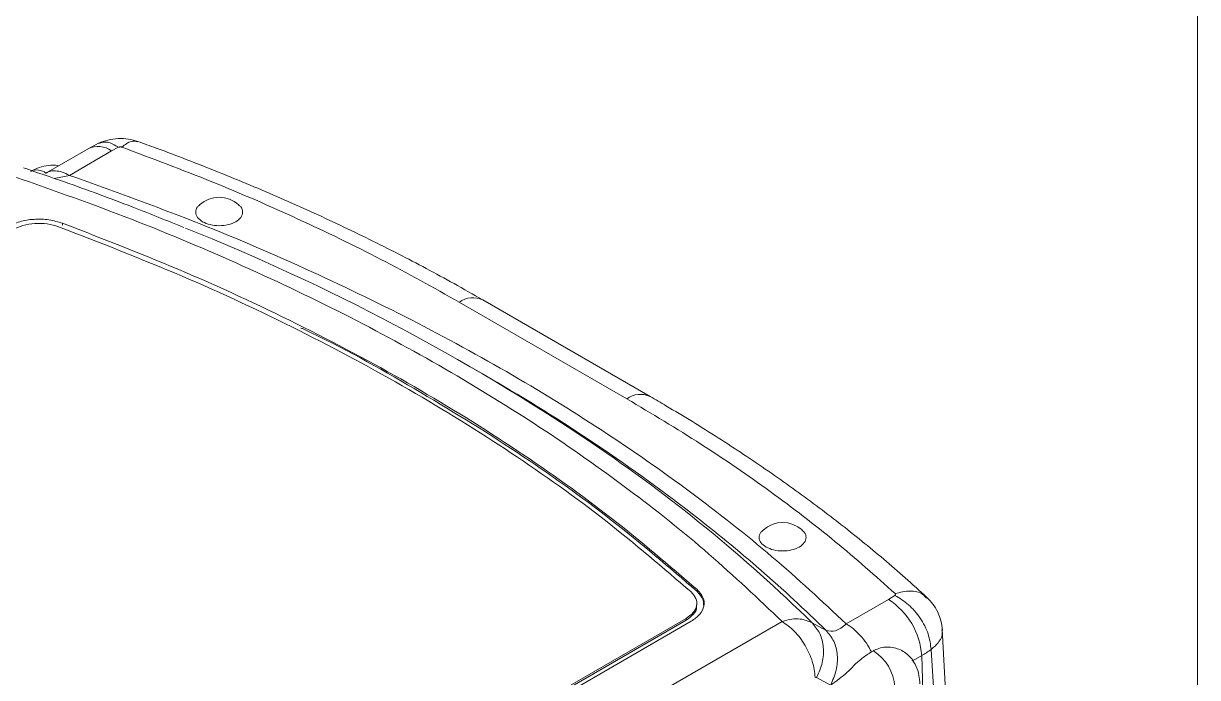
# Model space of a CAD drawing. Header units: inches. Extents: x 0.2 to 38.3, y 0.1 to 29.6.
# Drawn here: x 33.3 to 38.31, y 18.68 to 21.47 of the extents above; entities that cross this region are included whole.
import ezdxf

# ---------------------------------------------------------------- set-up
doc = ezdxf.new("R2010")
doc.units = ezdxf.units.IN
doc.header["$LTSCALE"] = 3.5
doc.header["$MEASUREMENT"] = 0

msp = doc.modelspace()

# ---------------------------------------------------------------- linework, layer by layer
at = {"color": 7, "linetype": 'Continuous', "lineweight": 0}
msp.add_line((38.3056, 0.1245), (38.3056, 29.5771), dxfattribs=at)
at = {"color": 7, "linetype": 'Continuous', "lineweight": 15}
for p, q in [((33.6165, 20.9618), (33.572, 20.9385)), ((33.672, 20.9286), (33.702, 20.9443)), ((33.572, 20.9385), (33.3917, 20.8344)), ((33.4918, 20.8246), (33.672, 20.9286)), ((33.4629, 20.6122), (33.4629, 20.6204)), ((35.97, 19.8812), (35.2558, 20.2935)), ((35.1558, 20.2836), (35.87, 19.8713)), ((35.2574, 19.9766), (35.2013, 20.009)), ((36.1705, 19.0573), (36.1705, 19.0491)), ((36.1693, 18.9904), (36.1693, 18.9988)), ((36.9872, 19.0147), (36.8071, 18.9107)), ((37.0145, 19.032), (36.9872, 19.0147)), ((36.1233, 18.9346), (31.6813, 16.3703)), ((31.6813, 16.3621), (36.1233, 18.9264)), ((36.1452, 18.9219), (31.7032, 16.3576)), ((36.5327, 18.9213), (31.7043, 16.1339)), ((36.1233, 18.9346), (36.1233, 18.9264)), ((36.7205, 18.8827), (36.6612, 18.9153)), ((37.2615, 18.0242), (37.2166, 18.889)), ((36.9225, 18.7959), (36.9098, 18.7886)), ((37.2213, 17.9531), (37.1691, 18.8013)), ((37.0917, 18.7542), (37.1286, 18.7755)), ((37.1544, 17.9078), (37.1286, 18.7755)), ((36.7398, 18.6501), (36.6803, 18.6828))]:
    msp.add_line(p, q, dxfattribs=at)
at = {"color": 155, "linetype": 'Continuous', "lineweight": 15}
msp.add_line((33.4272, 20.8117), (33.4918, 20.8246), dxfattribs=at)
for centre, radius, start, end in [((33.6139, 20.8518), 0.0963, 52.8878, 115.8018), ((33.3535, 20.7863), 0.0614, 51.0192, 115.4856), ((35.2142, 20.2037), 0.0989, 65.1389, 126.1715), ((35.9284, 19.7914), 0.099, 65.1765, 126.1679), ((31.9725, 14.1334), 6.6971, 45.56379, 55.95108), ((32.23, 14.3089), 6.4097, 45.52667, 52.30578)]:
    msp.add_arc(centre, radius, start, end, dxfattribs=at)
at = {"color": 7, "linetype": 'Continuous', "lineweight": 15}
for centre, radius, start, end in [((33.4963, 20.6535), 0.2085, 118.7078, 120), ((34.1311, 20.6064), 0.125, 48.2042, 131.9166), ((30.56, 12.0185), 9.2402, 56.0366, 68.22791), ((31.318, 13.1149), 7.9121, 52.36616, 60.13847), ((36.5352, 19.2185), 0.125, 48.2042, 131.9166), ((36.8204, 18.7548), 0.3089, 3.8499, 57.3049), ((37.0267, 18.6154), 0.2085, 118.7078, 120), ((36.8224, 18.633), 0.1912, 2.5197, 58.4293), ((36.8631, 19.2366), 0.532, 299.9314, 305.1049)]:
    msp.add_arc(centre, radius, start, end, dxfattribs=at)
for points, knots in [([(33.7838, 20.9696), (33.7708, 20.9734), (33.7449, 20.9809), (33.7001, 20.9826), (33.6552, 20.977), (33.6295, 20.9669), (33.6165, 20.9618)], [0, 0, 0, 0, 0.246453, 0.494478, 0.745541, 1, 1, 1, 1]), ([(33.702, 20.9443), (33.703, 20.9447), (33.7051, 20.9455), (33.7088, 20.9459), (33.7126, 20.9458), (33.7148, 20.9451), (33.716, 20.9448)], [0, 0, 0, 0, 0.250364, 0.499236, 0.747355, 1, 1, 1, 1]), ([(33.716, 20.9448), (33.8449, 20.8966), (34.1025, 20.8003), (34.4704, 20.6397), (34.8243, 20.4689), (35.0454, 20.3453), (35.1558, 20.2836)], [0, 0, 0, 0, 0.249986, 0.499242, 0.750025, 1, 1, 1, 1]), ([(35.2558, 20.2935), (35.2151, 20.3167), (35.0973, 20.3839), (34.8958, 20.4909), (34.6488, 20.6126), (34.3941, 20.7285), (34.1319, 20.8384), (33.927, 20.9176), (33.8098, 20.9602), (33.7838, 20.9696)], [0, 0, 0, 0, 0.0907995, 0.2629118, 0.4349993, 0.6070578, 0.7790818, 0.9510684, 1, 1, 1, 1]), ([(33.98, 20.6024), (33.9071, 20.6319), (33.7405, 20.6993), (33.5116, 20.7833), (33.3548, 20.8367), (33.2964, 20.8566)], [0, 0, 0, 0, 0.328034, 0.750024, 1, 1, 1, 1]), ([(33.445, 20.8652), (33.4411, 20.8661), (33.4238, 20.8701), (33.392, 20.8666), (33.3563, 20.8572), (33.3356, 20.8462), (33.3271, 20.8417)], [0, 0, 0, 0, 0.098305, 0.43055, 0.765562, 1, 1, 1, 1]), ([(36.5327, 18.9213), (36.4309, 19.0181), (36.2271, 19.2116), (35.8804, 19.4876), (35.5049, 19.7517), (35.0987, 20.0017), (34.6658, 20.2361), (34.2083, 20.4529), (33.7302, 20.6531), (33.395, 20.7707), (33.2273, 20.8295)], [0, 0, 0, 0, 0.124481, 0.248957, 0.374474, 0.5, 0.625517, 0.751042, 0.875515, 1, 1, 1, 1]), ([(33.4918, 20.8246), (33.659, 20.7648), (33.9933, 20.6452), (34.4703, 20.4429), (34.9274, 20.2248), (35.3607, 19.9896), (35.7681, 19.7394), (36.146, 19.4756), (36.4963, 19.2002), (36.7035, 19.0072), (36.8071, 18.9107)], [0, 0, 0, 0, 0.1245232, 0.249033, 0.374521, 0.5, 0.625488, 0.750967, 0.8754813, 1, 1, 1, 1]), ([(34.0485, 20.6982), (34.0449, 20.6955), (34.0335, 20.6867), (34.029, 20.6676), (34.0356, 20.6447), (34.0521, 20.6328), (34.0603, 20.6268)], [0, 0, 0, 0, 0.1307037, 0.4203574, 0.7100761, 1, 1, 1, 1]), ([(34.0603, 20.6268), (34.0707, 20.6221), (34.0913, 20.6126), (34.1312, 20.6085), (34.1703, 20.6129), (34.2035, 20.6257), (34.2259, 20.645), (34.2332, 20.6674), (34.2286, 20.6867), (34.2171, 20.6955), (34.2135, 20.6983)], [0, 0, 0, 0, 0.134134, 0.26815, 0.402106, 0.53606, 0.670067, 0.804184, 0.938333, 1, 1, 1, 1]), ([(33.2284, 20.6058), (33.2449, 20.6136), (33.278, 20.6293), (33.3408, 20.6388), (33.4058, 20.6372), (33.4439, 20.626), (33.4629, 20.6204)], [0, 0, 0, 0, 0.2499995, 0.5000004, 0.7500004, 1, 1, 1, 1]), ([(33.2503, 20.5931), (33.2641, 20.5997), (33.2917, 20.6127), (33.3442, 20.6207), (33.3985, 20.6194), (33.4303, 20.61), (33.4461, 20.6053)], [0, 0, 0, 0, 0.2500002, 0.5000004, 0.7499998, 1, 1, 1, 1]), ([(33.4461, 20.6053), (33.6236, 20.5366), (33.9784, 20.3991), (34.4764, 20.1656), (34.9464, 19.9137), (35.3826, 19.6424), (35.7871, 19.3549), (36.0253, 19.1501), (36.1444, 19.0476)], [0, 0, 0, 0, 0.166667, 0.333333, 0.5, 0.666667, 0.833333, 1, 1, 1, 1]), ([(33.4629, 20.6204), (33.6409, 20.5514), (33.997, 20.4134), (34.4967, 20.1791), (34.9683, 19.9264), (35.4061, 19.6541), (35.812, 19.3656), (36.051, 19.1601), (36.1705, 19.0573)], [0, 0, 0, 0, 0.166667, 0.333333, 0.5, 0.666667, 0.833333, 1, 1, 1, 1]), ([(36.1705, 19.0491), (36.0509, 19.1519), (35.8118, 19.3574), (35.4067, 19.6464), (34.9661, 19.9166), (34.6551, 20.0922), (34.4842, 20.1715), (34.4802, 20.1733)], [0, 0, 0, 0, 0.248537, 0.497073, 0.74561, 0.994146, 1, 1, 1, 1]), ([(35.87, 19.8713), (35.9769, 19.8076), (36.1904, 19.6803), (36.4862, 19.476), (36.7645, 19.2637), (36.9318, 19.1146), (37.0153, 19.0401)], [0, 0, 0, 0, 0.249986, 0.499242, 0.750025, 1, 1, 1, 1]), ([(37.1511, 19.0237), (37.1201, 19.0519), (37.0307, 19.1334), (36.8748, 19.2649), (36.6804, 19.4166), (36.476, 19.5635), (36.2621, 19.7056), (36.0916, 19.8105), (35.9926, 19.8681), (35.97, 19.8812)], [0, 0, 0, 0, 0.090828, 0.26239, 0.434013, 0.605713, 0.77746, 0.949231, 1, 1, 1, 1]), ([(36.4527, 19.3103), (36.4491, 19.3076), (36.4377, 19.2988), (36.4332, 19.2797), (36.4398, 19.2568), (36.4563, 19.2449), (36.4645, 19.2389)], [0, 0, 0, 0, 0.1307037, 0.4203574, 0.7100761, 1, 1, 1, 1]), ([(36.4645, 19.2389), (36.4748, 19.2342), (36.4955, 19.2247), (36.5353, 19.2206), (36.5744, 19.225), (36.6077, 19.2378), (36.6301, 19.2571), (36.6374, 19.2795), (36.6327, 19.2988), (36.6213, 19.3076), (36.6177, 19.3104)], [0, 0, 0, 0, 0.134134, 0.26815, 0.402106, 0.53606, 0.670067, 0.804184, 0.938333, 1, 1, 1, 1]), ([(36.1444, 19.0476), (36.1525, 19.0385), (36.1688, 19.0201), (36.1711, 18.9888), (36.1573, 18.9585), (36.1346, 18.9426), (36.1233, 18.9346)], [0, 0, 0, 0, 0.2500002, 0.4999996, 0.7499998, 1, 1, 1, 1]), ([(36.1705, 19.0573), (36.1802, 19.0463), (36.1997, 19.0244), (36.2024, 18.9869), (36.1859, 18.9506), (36.1588, 18.9315), (36.1452, 18.9219)], [0, 0, 0, 0, 0.2499996, 0.4999996, 0.7500005, 1, 1, 1, 1]), ([(36.198, 18.9904), (36.198, 18.9989), (36.1982, 19.0197), (36.1808, 19.0382), (36.1705, 19.0491)], [0, 0, 0, 0, 0.406142, 1, 1, 1, 1]), ([(37.0153, 19.0401), (37.0159, 19.0394), (37.017, 19.0382), (37.0173, 19.036), (37.0166, 19.0338), (37.0152, 19.0326), (37.0145, 19.032)], [0, 0, 0, 0, 0.250369, 0.499232, 0.747345, 1, 1, 1, 1]), ([(36.1233, 18.9264), (36.1344, 18.9344), (36.1565, 18.9503), (36.1701, 18.9739), (36.1679, 18.9872), (36.1673, 18.9905)], [0, 0, 0, 0, 0.43176, 0.863521, 1, 1, 1, 1]), ([(37.1691, 18.8013), (37.1662, 18.8235), (37.1603, 18.8679), (37.1243, 18.9369), (37.0739, 18.9969), (37.0343, 19.0203), (37.0145, 19.032)], [0, 0, 0, 0, 0.25, 0.5, 0.75, 1, 1, 1, 1]), ([(37.2169, 18.8838), (37.2154, 18.8973), (37.2124, 18.9241), (37.198, 18.9618), (37.1779, 18.996), (37.1599, 19.0145), (37.1511, 19.0237)], [0, 0, 0, 0, 0.257202, 0.511471, 0.759203, 1, 1, 1, 1]), ([(36.6612, 18.9153), (36.6448, 18.9223), (36.6186, 18.9336), (36.573, 18.9327), (36.5466, 18.9252), (36.5327, 18.9213)], [0, 0, 0, 0, 0.443085, 0.707538, 1, 1, 1, 1]), ([(36.6741, 18.6821), (36.6714, 18.7045), (36.6661, 18.7492), (36.6332, 18.8201), (36.5871, 18.8829), (36.5509, 18.9085), (36.5327, 18.9213)], [0, 0, 0, 0, 0.25, 0.5, 0.75, 1, 1, 1, 1]), ([(36.6612, 18.9153), (36.6733, 18.9009), (36.6976, 18.8723), (36.7117, 18.8116), (36.7081, 18.7454), (36.6896, 18.7036), (36.6803, 18.6828)], [0, 0, 0, 0, 0.25, 0.5, 0.749999, 1, 1, 1, 1]), ([(36.8071, 18.9107), (36.7913, 18.8985), (36.7602, 18.8744), (36.7336, 18.8799), (36.7205, 18.8827)], [0, 0, 0, 0, 0.506071, 1, 1, 1, 1]), ([(36.9147, 18.7914), (36.9076, 18.8039), (36.8934, 18.8291), (36.8667, 18.8623), (36.8377, 18.8909), (36.8173, 18.9041), (36.8071, 18.9107)], [0, 0, 0, 0, 0.25, 0.5, 0.75, 1, 1, 1, 1]), ([(36.7205, 18.8827), (36.7327, 18.8684), (36.757, 18.8397), (36.7712, 18.779), (36.7676, 18.7127), (36.749, 18.6709), (36.7398, 18.6501)], [0, 0, 0, 0, 0.25, 0.499999, 0.75, 1, 1, 1, 1]), ([(36.9098, 18.7886), (36.8961, 18.7796), (36.8576, 18.7544), (36.8131, 18.7023), (36.7646, 18.6673), (36.7404, 18.6497)], [0, 0, 0, 0, 0.218256, 0.609138, 1, 1, 1, 1]), ([(37.0917, 18.7542), (37.0825, 18.7655), (37.0631, 18.7895), (37.0115, 18.8126), (36.9616, 18.8135), (36.9351, 18.802), (36.9266, 18.7983)], [0, 0, 0, 0, 0.264207, 0.557461, 0.857234, 1, 1, 1, 1]), ([(37.1207, 18.6549), (37.1199, 18.667), (37.1181, 18.6936), (37.1075, 18.7291), (37.0937, 18.7493), (37.0882, 18.7574)], [0, 0, 0, 0, 0.331372, 0.731471, 1, 1, 1, 1]), ([(36.6741, 18.6821), (36.6752, 18.6827), (36.6776, 18.6838), (36.6794, 18.6831), (36.6803, 18.6828)], [0, 0, 0, 0, 0.502828, 1, 1, 1, 1])]:
    msp.add_open_spline(points, degree=3, knots=knots, dxfattribs=at)
at = {"color": 155, "linetype": 'Continuous', "lineweight": 15}
for points, knots in [([(33.702, 20.9443), (33.6856, 20.9538), (33.6539, 20.9721), (33.6289, 20.9645), (33.6168, 20.9609)], [0, 0, 0, 0, 0.518353, 1, 1, 1, 1]), ([(33.7832, 20.9675), (33.7743, 20.9698), (33.7547, 20.9751), (33.7297, 20.9556), (33.716, 20.9448)], [0, 0, 0, 0, 0.4478289, 1, 1, 1, 1]), ([(33.4918, 20.8246), (33.4816, 20.8297), (33.4612, 20.8401), (33.4323, 20.8448), (33.4095, 20.8434), (33.3985, 20.837), (33.3947, 20.8347)], [0, 0, 0, 0, 0.283101, 0.566201, 0.849301, 1, 1, 1, 1]), ([(37.1488, 19.0209), (37.1439, 19.0266), (37.1275, 19.0457), (37.0798, 19.0558), (37.0368, 19.0453), (37.0153, 19.0401)], [0, 0, 0, 0, 0.174147, 0.587073, 1, 1, 1, 1]), ([(37.1691, 18.8013), (37.1812, 18.8122), (37.2054, 18.8341), (37.219, 18.8638), (37.2155, 18.88), (37.2147, 18.8837)], [0, 0, 0, 0, 0.435535, 0.869086, 1, 1, 1, 1])]:
    msp.add_open_spline(points, degree=3, knots=knots, dxfattribs=at)

doc.saveas('drawing.dxf')
